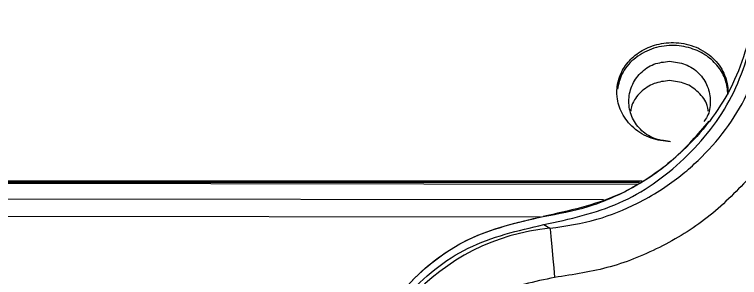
# Model space of a CAD drawing. Header units: millimetres. Extents: x 2379 to 4059, y 879 to 2067.
# Drawn here: x 2720.05 to 2749.42, y 1792.48 to 1803.12 of the extents above; entities that cross this region are included whole.
import ezdxf

# ---------------------------------------------------------------- set-up
doc = ezdxf.new("R2010")
doc.units = ezdxf.units.MM

msp = doc.modelspace()

# ---------------------------------------------------------------- linework, layer by layer
at = {"color": 7, "linetype": 'Continuous', "lineweight": 25}
for p, q in [((2709.705, 1796.392), (2745.473, 1796.392)), ((2708.544, 1796.311), (2745.281, 1796.259)), ((2745.374, 1796.324), (2709.705, 1796.324)), ((2743.915, 1795.618), (2708.531, 1795.668)), ((2741.354, 1794.915), (2708.53, 1794.961)), ((2741.466, 1794.949), (2741.466, 1794.95)), ((2741.493, 1794.618), (2741.743, 1794.469))]:
    msp.add_line(p, q, dxfattribs=at)
at = {"color": 7, "linetype": 'Continuous', "lineweight": 25, "flags": 128}
msp.add_lwpolyline([(2741.743, 1794.469), (2741.747, 1794.424), (2741.758, 1794.307), (2741.776, 1794.121), (2741.799, 1793.873), (2741.828, 1793.573), (2741.86, 1793.232), (2741.895, 1792.862), (2741.931, 1792.478)], dxfattribs=at)
at = {"color": 7, "linetype": 'Continuous', "lineweight": 25}
msp.add_arc((2742.563, 1785.792), 8.715, 95.4025, 264.5975, dxfattribs=at)
for points in [[(2750.092, 1803.124), (2749.81, 1802.096), (2749.246, 1800.041), (2747.229, 1797.507), (2744.591, 1795.629), (2742.508, 1795.176), (2741.466, 1794.949)], [(2733.673, 1785.792), (2733.786, 1786.867), (2734.014, 1789.018), (2735.778, 1791.805), (2738.331, 1793.891), (2740.439, 1794.376), (2741.493, 1794.618)]]:
    msp.add_open_spline(points, degree=3, dxfattribs=at)
for points, knots in [([(2741.493, 1794.618), (2742.538, 1794.844), (2744.627, 1795.296), (2747.275, 1797.175), (2749.297, 1799.72), (2749.861, 1801.786), (2750.144, 1802.82)], [0, 0, 0, 0, 0.250065, 0.499446, 0.749386, 1, 1, 1, 1]), ([(2741.743, 1794.469), (2742.384, 1794.565), (2743.607, 1794.75), (2745.086, 1795.351), (2746.175, 1795.967), (2746.941, 1796.509), (2748.229, 1797.604), (2749.809, 1799.562), (2750.381, 1801.669), (2750.66, 1802.701)], [0, 0, 0, 0, 0.149059, 0.284486, 0.365253, 0.437407, 0.500452, 0.755467, 1, 1, 1, 1]), ([(2746.62, 1797.971), (2746.357, 1798.001), (2745.817, 1798.064), (2745.117, 1798.489), (2744.632, 1799.09), (2744.47, 1799.626), (2744.444, 1800.121), (2744.526, 1800.596), (2744.836, 1801.155), (2745.328, 1801.612), (2745.986, 1801.924), (2746.767, 1802.031), (2747.58, 1801.881), (2748.292, 1801.47), (2748.775, 1800.868), (2748.943, 1800.333), (2748.952, 1800.042), (2748.954, 1799.979)], [0, 0, 0, 0, 0.079115, 0.162032, 0.239306, 0.308491, 0.327556, 0.389758, 0.452225, 0.518259, 0.590018, 0.6685, 0.751719, 0.834377, 0.911434, 0.980801, 1, 1, 1, 1]), ([(2748.954, 1799.878), (2748.934, 1800.08), (2748.893, 1800.485), (2748.577, 1801.034), (2748.095, 1801.487), (2747.441, 1801.799), (2746.661, 1801.912), (2745.84, 1801.768), (2745.126, 1801.359), (2744.624, 1800.769), (2744.521, 1800.306), (2744.475, 1800.096)], [0, 0, 0, 0, 0.09445, 0.189255, 0.289699, 0.400142, 0.521765, 0.650668, 0.779903, 0.899662, 1, 1, 1, 1]), ([(2746.584, 1797.986), (2746.367, 1798.011), (2745.929, 1798.062), (2745.38, 1798.446), (2745.021, 1798.983), (2744.895, 1799.613), (2745.022, 1800.244), (2745.387, 1800.782), (2745.938, 1801.159), (2746.374, 1801.207), (2746.591, 1801.231)], [0, 0, 0, 0, 0.125788, 0.253499, 0.376323, 0.498884, 0.623652, 0.747528, 0.87471, 1, 1, 1, 1]), ([(2746.591, 1801.231), (2746.808, 1801.206), (2747.246, 1801.155), (2747.796, 1800.774), (2748.16, 1800.231), (2748.271, 1799.606), (2748.2, 1799.09), (2748.028, 1798.86), (2747.982, 1798.797)], [0, 0, 0, 0, 0.187724, 0.378458, 0.563522, 0.749196, 0.932504, 1, 1, 1, 1]), ([(2746.59, 1800.448), (2746.373, 1800.424), (2745.939, 1800.376), (2745.401, 1799.999), (2745.073, 1799.584), (2745.028, 1799.295), (2745.016, 1799.217)], [0, 0, 0, 0, 0.296558, 0.593116, 0.889674, 1, 1, 1, 1]), ([(2748.158, 1799.213), (2748.146, 1799.29), (2748.102, 1799.578), (2747.776, 1799.994), (2747.24, 1800.374), (2746.806, 1800.423), (2746.59, 1800.448)], [0, 0, 0, 0, 0.109326, 0.406217, 0.703109, 1, 1, 1, 1]), ([(2741.466, 1794.95), (2742.083, 1795.059), (2743.342, 1795.284), (2745.136, 1796.086), (2746.831, 1797.228), (2747.734, 1798.273), (2748.194, 1798.805)], [0, 0, 0, 0, 0.235613, 0.480811, 0.735604, 1, 1, 1, 1]), ([(2749.89, 1796.581), (2749.356, 1796.029), (2748.291, 1794.927), (2746.334, 1793.708), (2744.206, 1792.821), (2742.691, 1792.593), (2741.931, 1792.478)], [0, 0, 0, 0, 0.250755, 0.499989, 0.749233, 1, 1, 1, 1]), ([(2733.565, 1786.026), (2733.565, 1786.03), (2733.372, 1787.094), (2734.056, 1789.304), (2735.659, 1792.102), (2738.284, 1794.212), (2740.406, 1794.704), (2741.466, 1794.949)], [0, 0, 0, 0, 0.00073, 0.250548, 0.500365, 0.750183, 1, 1, 1, 1]), ([(2733.564, 1786.036), (2733.618, 1786.782), (2733.709, 1788.036), (2734.446, 1790.088), (2735.83, 1792.239), (2738.311, 1794.23), (2740.437, 1794.715), (2741.466, 1794.95)], [0, 0, 0, 0, 0.172166, 0.289576, 0.500537, 0.758124, 1, 1, 1, 1]), ([(2741.931, 1792.478), (2741.117, 1792.311), (2739.489, 1791.979), (2737.483, 1790.404), (2736.157, 1788.275), (2735.69, 1785.786), (2736.17, 1783.333), (2737.269, 1781.381), (2738.384, 1780.637), (2738.81, 1780.354)], [0, 0, 0, 0, 0.151113, 0.302225, 0.453338, 0.604451, 0.755563, 0.906676, 1, 1, 1, 1])]:
    msp.add_open_spline(points, degree=3, knots=knots, dxfattribs=at)

doc.saveas('drawing.dxf')
